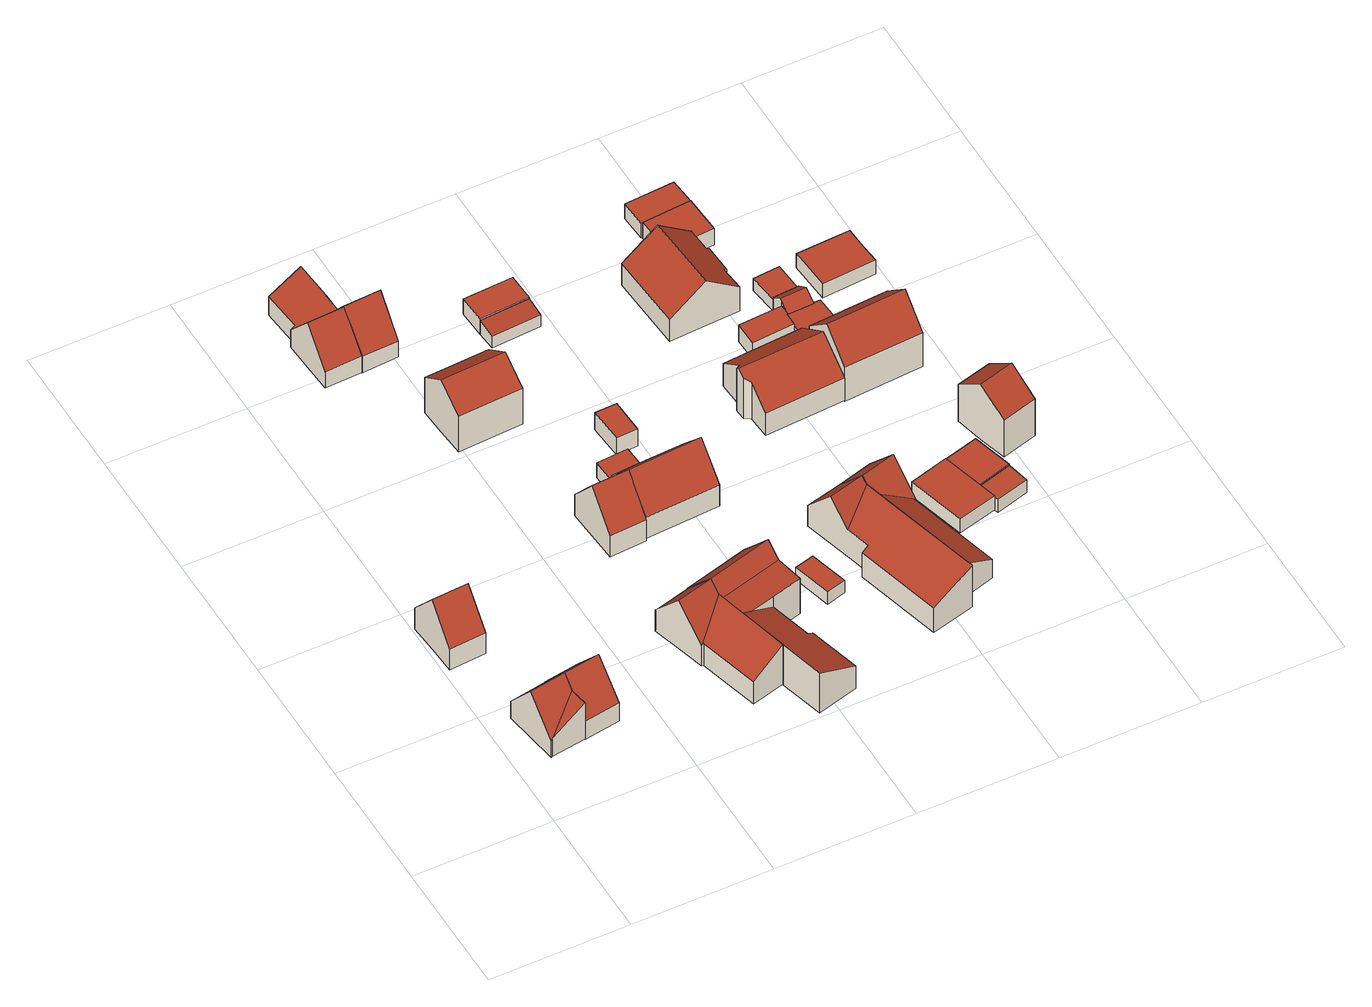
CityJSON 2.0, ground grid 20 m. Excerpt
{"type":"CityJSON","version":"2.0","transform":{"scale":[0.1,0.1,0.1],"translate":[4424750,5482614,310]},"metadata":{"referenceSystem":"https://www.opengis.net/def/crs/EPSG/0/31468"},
"CityObjects":{
"building1":{"type":"Building","attributes":{"StandLK":"2013-10-25","Gemeindeschluessel":"09563000","HoeheGrund":"310.670","HoeheDach":"318.920","NiedrigsteTraufeDesGebaeudes":"313.732","Methode":"2000","function":"1001","roofType":"3100","measuredHeight":8.25},"address":[{"country":"Germany","thoroughfareName":"Zoppoter Straße 47"}],"geometry":[{"type":"Solid","lod":"2","boundaries":[[[[0,1,2,3,4]],[[5,6,7,8]],[[9,4,3,5,8,10]],[[11,12,13,14,7,6,2,1]],[[2,6,5,3]],[[11,15,16,12]],[[11,1,0,15]],[[17,16,15,0,4,9]],[[17,9,10,8,7,14,13,12,16]]]],"semantics":{"surfaces":[{"type":"RoofSurface","Flaeche":"23.851","Dachneigung":"38.769","Dachorientierung":"171.254","Z_MAX":"8.250","Z_MAX_ASL":"318.920","Z_MIN":"3.062","Z_MIN_ASL":"313.732"},{"type":"WallSurface"},{"type":"RoofSurface","Flaeche":"35.006","Dachneigung":"38.769","Dachorientierung":"351.254","Z_MAX":"8.250","Z_MAX_ASL":"318.920","Z_MIN":"3.062","Z_MIN_ASL":"313.732"},{"type":"RoofSurface","Flaeche":"8.295","Dachneigung":"57.386","Dachorientierung":"261.442","Z_MAX":"6.398","Z_MAX_ASL":"317.068","Z_MIN":"3.062","Z_MIN_ASL":"313.732"},{"type":"GroundSurface"}],"values":[[0,1,1,1,2,1,3,1,4]]}}]},
"building2":{"type":"Building","attributes":{"StandLK":"2013-10-25","Gemeindeschluessel":"09563000","HoeheGrund":"310.390","HoeheDach":"319.308","NiedrigsteTraufeDesGebaeudes":"314.067","Methode":"1000","function":"1001","roofType":"3100","measuredHeight":8.92},"address":[{"country":"Germany","thoroughfareName":"Zoppoter Straße 34"}],"geometry":[{"type":"Solid","lod":"2","boundaries":[[[[18,19,20,21]],[[22,23,24,19,18,25]],[[25,26,27,22]],[[27,26,21,20,28,29]],[[25,18,21,26]],[[20,19,24,28]],[[29,28,24,23,22,27]]]],"semantics":{"surfaces":[{"type":"RoofSurface","Flaeche":"35.022","Dachneigung":"38.405","Dachorientierung":"356.396","Z_MAX":"8.918","Z_MAX_ASL":"319.308","Z_MIN":"3.677","Z_MIN_ASL":"314.067"},{"type":"WallSurface"},{"type":"RoofSurface","Flaeche":"35.058","Dachneigung":"38.405","Dachorientierung":"176.396","Z_MAX":"8.918","Z_MAX_ASL":"319.308","Z_MIN":"3.683","Z_MIN_ASL":"314.073"},{"type":"GroundSurface"}],"values":[[0,1,1,1,2,1,3]]}}]},
"building3":{"type":"Building","attributes":{"StandLK":"2013-10-25","Gemeindeschluessel":"09563000","HoeheGrund":"310.600","HoeheDach":"318.880","NiedrigsteTraufeDesGebaeudes":"313.800","Methode":"2000","function":"1001","roofType":"3100","measuredHeight":8.28},"address":[{"country":"Germany","thoroughfareName":"Zoppoter Straße 45"}],"geometry":[{"type":"Solid","lod":"2","boundaries":[[[[30,31,2,32,33,34]],[[35,36,37,38,39,40]],[[40,31,30,35]],[[32,38,37,33]],[[39,38,32,2]],[[40,39,2,31]],[[34,33,37,36,35,30]]]],"semantics":{"surfaces":[{"type":"WallSurface"},{"type":"RoofSurface","Flaeche":"34.449","Dachneigung":"39.365","Dachorientierung":"351.237","Z_MAX":"8.280","Z_MAX_ASL":"318.880","Z_MIN":"3.200","Z_MIN_ASL":"313.800"},{"type":"RoofSurface","Flaeche":"34.483","Dachneigung":"39.365","Dachorientierung":"171.237","Z_MAX":"8.280","Z_MAX_ASL":"318.880","Z_MIN":"3.201","Z_MIN_ASL":"313.801"},{"type":"GroundSurface"}],"values":[[0,0,0,0,1,2,3]]}}]},
"building4":{"type":"Building","attributes":{"StandLK":"2013-10-25","Gemeindeschluessel":"09563000","HoeheGrund":"310.360","HoeheDach":"319.020","NiedrigsteTraufeDesGebaeudes":"314.119","Methode":"2000","function":"1001","roofType":"2100","measuredHeight":8.66},"address":[{"country":"Germany","thoroughfareName":"Zoppoter Straße 43"}],"geometry":[{"type":"Solid","lod":"2","boundaries":[[[[41,42,43,44]],[[45,46,47,48]],[[49,42,41,50,45,48]],[[51,52,53,54,55,56]],[[49,48,57,58]],[[47,46,52,51,56,59]],[[43,42,49,58]],[[50,41,44,60,61,62,53,52,46,45]],[[63,57,48,47,59,56,55,64]],[[58,57,63,64,55,54,53,62,61,60,44,43]]]],"semantics":{"surfaces":[{"type":"WallSurface"},{"type":"RoofSurface","Flaeche":"23.297","Dachneigung":"40.461","Dachorientierung":"165.634","Z_MAX":"8.660","Z_MAX_ASL":"319.020","Z_MIN":"3.763","Z_MIN_ASL":"314.123"},{"type":"RoofSurface","Flaeche":"61.821","Dachneigung":"58.889","Dachorientierung":"255.732","Z_MAX":"6.998","Z_MAX_ASL":"317.358","Z_MIN":"3.763","Z_MIN_ASL":"314.123"},{"type":"RoofSurface","Flaeche":"35.116","Dachneigung":"40.461","Dachorientierung":"345.634","Z_MAX":"8.660","Z_MAX_ASL":"319.020","Z_MIN":"3.759","Z_MIN_ASL":"314.119"},{"type":"GroundSurface"}],"values":[[0,1,2,0,0,3,0,0,0,4]]}}]},
"building5":{"type":"Building","attributes":{"StandLK":"2013-10-25","Gemeindeschluessel":"09563000","HoeheGrund":"312.850","HoeheDach":"320.940","NiedrigsteTraufeDesGebaeudes":"315.812","Methode":"2000","function":"1001","roofType":"3100","measuredHeight":8.09},"address":[{"country":"Germany","thoroughfareName":"Zoppoter Straße 32"}],"geometry":[{"type":"Solid","lod":"2","boundaries":[[[[65,66,67,68]],[[69,70,71,72]],[[73,74,75,76,77,70,69,78]],[[78,69,72,79]],[[80,79,72,71,81,82]],[[77,66,65,83,71,70]],[[83,65,68,84]],[[83,84,81,71]],[[78,79,80,73]],[[66,77,76,67]],[[82,81,84,68,67,76,75,74,73,80]]]],"semantics":{"surfaces":[{"type":"WallSurface"},{"type":"RoofSurface","Flaeche":"23.303","Dachneigung":"38.950","Dachorientierung":"357.171","Z_MAX":"8.090","Z_MAX_ASL":"320.940","Z_MIN":"3.021","Z_MIN_ASL":"315.871"},{"type":"RoofSurface","Flaeche":"34.638","Dachneigung":"38.950","Dachorientierung":"177.171","Z_MAX":"8.090","Z_MAX_ASL":"320.940","Z_MIN":"2.962","Z_MIN_ASL":"315.812"},{"type":"RoofSurface","Flaeche":"40.459","Dachneigung":"57.707","Dachorientierung":"266.535","Z_MAX":"6.275","Z_MAX_ASL":"319.125","Z_MIN":"3.021","Z_MIN_ASL":"315.871"},{"type":"GroundSurface"}],"values":[[0,1,0,2,0,3,0,0,0,0,4]]}}]},
"building6":{"type":"Building","attributes":{"StandLK":"2013-10-25","Gemeindeschluessel":"09563000","HoeheGrund":"312.770","HoeheDach":"321.012","NiedrigsteTraufeDesGebaeudes":"315.641","Methode":"1000","function":"1001","roofType":"3100","measuredHeight":8.24},"address":[{"country":"Germany","thoroughfareName":"Zoppoter Straße 30"}],"geometry":[{"type":"Solid","lod":"2","boundaries":[[[[85,86,87,88]],[[89,90,91,85,88,92]],[[93,90,89,94]],[[93,95,91,90]],[[95,86,85,91]],[[94,96,87,86,95,93]],[[92,88,87,96,94,89]]]],"semantics":{"surfaces":[{"type":"WallSurface"},{"type":"RoofSurface","Flaeche":"35.796","Dachneigung":"38.051","Dachorientierung":"176.742","Z_MAX":"8.242","Z_MAX_ASL":"321.012","Z_MIN":"2.871","Z_MIN_ASL":"315.641"},{"type":"RoofSurface","Flaeche":"35.904","Dachneigung":"38.051","Dachorientierung":"356.742","Z_MAX":"8.242","Z_MAX_ASL":"321.012","Z_MIN":"2.877","Z_MIN_ASL":"315.647"},{"type":"GroundSurface"}],"values":[[0,0,0,1,2,0,3]]}}]},
"building7":{"type":"Building","attributes":{"StandLK":"2013-10-25","Gemeindeschluessel":"09563000","HoeheGrund":"310.190","HoeheDach":"319.110","NiedrigsteTraufeDesGebaeudes":"314.044","Methode":"2000","function":"1001","roofType":"2100","measuredHeight":8.92},"address":[{"country":"Germany","thoroughfareName":"Zoppoter Straße 41"}],"geometry":[{"type":"Solid","lod":"2","boundaries":[[[[97,98,99]],[[100,101,102,103]],[[100,104,105,106,99,98,107,101]],[[106,105,108,109]],[[98,97,110,111,112,113]],[[114,115,116,117,118,119,120]],[[110,121,122,123,124,125,118,117,116,111]],[[107,98,113]],[[105,104,126,108]],[[104,100,103,126]],[[120,119,127,128]],[[111,116,115,112]],[[110,97,129,121]],[[99,106,109,129,97]],[[119,118,125,127]],[[130,131,132,102,101,107,113,112,115,114,120,128,133]],[[102,132,131,130,133,128,127,125,124,123,122,121,129,109,108,126,103]]]],"semantics":{"surfaces":[{"type":"WallSurface"},{"type":"RoofSurface","Flaeche":"89.710","Dachneigung":"62.877","Dachorientierung":"75.548","Z_MAX":"7.144","Z_MAX_ASL":"317.334","Z_MIN":"3.991","Z_MIN_ASL":"314.181"},{"type":"RoofSurface","Flaeche":"37.384","Dachneigung":"84.069","Dachorientierung":"165.269","Z_MAX":"6.690","Z_MAX_ASL":"316.880","Z_MIN":"6.290","Z_MIN_ASL":"316.480"},{"type":"RoofSurface","Flaeche":"63.939","Dachneigung":"40.349","Dachorientierung":"345.269","Z_MAX":"8.920","Z_MAX_ASL":"319.110","Z_MIN":"3.854","Z_MIN_ASL":"314.044"},{"type":"RoofSurface","Flaeche":"28.258","Dachneigung":"40.349","Dachorientierung":"165.269","Z_MAX":"8.920","Z_MAX_ASL":"319.110","Z_MIN":"6.690","Z_MIN_ASL":"316.880"},{"type":"GroundSurface"}],"values":[[0,0,1,0,2,3,0,0,0,0,0,4,0,0,0,0,5]]}}]},
"building8":{"type":"Building","attributes":{"StandLK":"2013-10-25","Gemeindeschluessel":"09563000","HoeheGrund":"310.590","HoeheDach":"319.557","NiedrigsteTraufeDesGebaeudes":"314.289","Methode":"1000","function":"1001","roofType":"3100","measuredHeight":8.97},"address":[{"country":"Germany","thoroughfareName":"Zoppoter Straße 28"}],"geometry":[{"type":"Solid","lod":"2","boundaries":[[[[134,135,136,137]],[[135,138,139,140,136]],[[141,137,136,140,142,143]],[[144,145,146,138,135,134]],[[139,138,146,147]],[[134,137,141,144]],[[140,139,147,142]],[[143,142,147,146,145,144,141]]]],"semantics":{"surfaces":[{"type":"RoofSurface","Flaeche":"35.225","Dachneigung":"38.384","Dachorientierung":"176.947","Z_MAX":"8.967","Z_MAX_ASL":"319.557","Z_MIN":"3.715","Z_MIN_ASL":"314.305"},{"type":"RoofSurface","Flaeche":"35.224","Dachneigung":"38.383","Dachorientierung":"356.947","Z_MAX":"8.967","Z_MAX_ASL":"319.557","Z_MIN":"3.699","Z_MIN_ASL":"314.289"},{"type":"WallSurface"},{"type":"GroundSurface"}],"values":[[0,1,2,2,2,2,2,3]]}}]},
"building9":{"type":"Building","attributes":{"StandLK":"2013-10-25","Gemeindeschluessel":"09563000","HoeheGrund":"312.390","HoeheDach":"321.694","NiedrigsteTraufeDesGebaeudes":"318.715","Methode":"1000","function":"1001","roofType":"3100","measuredHeight":9.3},"address":[{"country":"Germany","thoroughfareName":"Zoppoter Straße 28a"}],"geometry":[{"type":"Solid","lod":"2","boundaries":[[[[148,149,150,151]],[[152,153,154,155]],[[156,151,150,152,155,157]],[[149,153,152,150]],[[148,151,156,158]],[[158,159,154,153,149,148]],[[157,155,154,159,158,156]]]],"semantics":{"surfaces":[{"type":"RoofSurface","Flaeche":"45.566","Dachneigung":"52.950","Dachorientierung":"176.892","Z_MAX":"9.304","Z_MAX_ASL":"321.694","Z_MIN":"6.325","Z_MIN_ASL":"318.715"},{"type":"WallSurface"},{"type":"RoofSurface","Flaeche":"45.590","Dachneigung":"52.950","Dachorientierung":"356.892","Z_MAX":"9.304","Z_MAX_ASL":"321.694","Z_MIN":"6.325","Z_MIN_ASL":"318.715"},{"type":"GroundSurface"}],"values":[[0,1,1,2,1,1,3]]}}]},
"building10":{"type":"Building","attributes":{"StandLK":"2013-10-25","Gemeindeschluessel":"09563000","HoeheGrund":"311.560","HoeheDach":"314.204","NiedrigsteTraufeDesGebaeudes":"314.204","Methode":"1000","function":"1610","roofType":"1000","measuredHeight":2.64},"address":[{"country":"Germany","thoroughfareName":"Fürth"}],"geometry":[{"type":"Solid","lod":"2","boundaries":[[[[160,161,162,163]],[[161,164,165,162]],[[164,166,167,165]],[[168,160,163,169]],[[161,160,168,166,164]],[[166,168,169,167]],[[169,163,162,165,167]]]],"semantics":{"surfaces":[{"type":"WallSurface"},{"type":"RoofSurface","Flaeche":"14.769","Dachneigung":"90.000","Dachorientierung":"-1.000","Z_MAX":"2.644","Z_MAX_ASL":"314.204","Z_MIN":"2.644","Z_MIN_ASL":"314.204"},{"type":"GroundSurface"}],"values":[[0,0,0,0,1,0,2]]}}]},
"building11":{"type":"Building","attributes":{"StandLK":"2013-10-25","Gemeindeschluessel":"09563000","HoeheGrund":"310.970","HoeheDach":"319.452","NiedrigsteTraufeDesGebaeudes":"314.840","Methode":"1000","function":"1001","roofType":"3100","measuredHeight":8.48},"address":[{"country":"Germany","thoroughfareName":"Zoppoter Straße 26"}],"geometry":[{"type":"Solid","lod":"2","boundaries":[[[[170,171,172,173]],[[174,175,172,171,176,177]],[[176,171,170,178,179]],[[178,170,173,180]],[[177,176,179,181]],[[177,181,182,174]],[[182,181,179,178,180,183]],[[183,180,173,172,175,174,182]]]],"semantics":{"surfaces":[{"type":"WallSurface"},{"type":"RoofSurface","Flaeche":"65.535","Dachneigung":"42.103","Dachorientierung":"356.802","Z_MAX":"8.482","Z_MAX_ASL":"319.452","Z_MIN":"3.870","Z_MIN_ASL":"314.840"},{"type":"RoofSurface","Flaeche":"65.684","Dachneigung":"42.103","Dachorientierung":"176.802","Z_MAX":"8.482","Z_MAX_ASL":"319.452","Z_MIN":"3.871","Z_MIN_ASL":"314.841"},{"type":"GroundSurface"}],"values":[[0,0,1,0,2,0,0,3]]}}]},
"building12":{"type":"Building","attributes":{"StandLK":"2013-10-25","Gemeindeschluessel":"09563000","HoeheGrund":"311.990","HoeheDach":"314.990","NiedrigsteTraufeDesGebaeudes":"314.990","Methode":"3220","function":"1002","roofType":"1000","measuredHeight":3},"address":[{"country":"Germany","thoroughfareName":"Zoppoter Straße 26"}],"geometry":[{"type":"Solid","lod":"2","boundaries":[[[[184,185,186,187]],[[187,186,188,189]],[[189,188,190,191]],[[191,190,185,184]],[[191,184,187,189]],[[185,190,188,186]]]],"semantics":{"surfaces":[{"type":"WallSurface"},{"type":"RoofSurface","Flaeche":"15.481","Dachneigung":"90.000","Dachorientierung":"-1.000","Z_MAX":"3.000","Z_MAX_ASL":"314.990","Z_MIN":"3.000","Z_MIN_ASL":"314.990"},{"type":"GroundSurface"}],"values":[[0,0,0,0,1,2]]}}]},
"building13":{"type":"Building","attributes":{"StandLK":"2013-10-25","Gemeindeschluessel":"09563000","HoeheGrund":"310.970","HoeheDach":"313.246","NiedrigsteTraufeDesGebaeudes":"313.246","Methode":"1000","function":"1002","roofType":"1000","measuredHeight":2.28},"address":[{"country":"Germany","thoroughfareName":"Zoppoter Straße 39"}],"geometry":[{"type":"Solid","lod":"2","boundaries":[[[[192,193,194,195]],[[193,196,197,194]],[[196,198,199,197]],[[198,192,195,199]],[[198,196,193,192]],[[197,199,195,194]]]],"semantics":{"surfaces":[{"type":"WallSurface"},{"type":"RoofSurface","Flaeche":"16.957","Dachneigung":"90.000","Dachorientierung":"-1.000","Z_MAX":"2.276","Z_MAX_ASL":"313.246","Z_MIN":"2.276","Z_MIN_ASL":"313.246"},{"type":"GroundSurface"}],"values":[[0,0,0,0,1,2]]}}]},
"building14":{"type":"Building","attributes":{"StandLK":"2013-10-25","Gemeindeschluessel":"09563000","HoeheGrund":"312.660","HoeheDach":"315.207","NiedrigsteTraufeDesGebaeudes":"314.778","Methode":"1000","function":"1610","roofType":"1000","measuredHeight":2.55},"address":[{"country":"Germany","thoroughfareName":"Fürth"}],"geometry":[{"type":"Solid","lod":"2","boundaries":[[[[200,201,202,203]],[[201,204,205,202]],[[206,200,203,207]],[[204,206,207,205]],[[201,200,206,204]],[[203,202,205,207]]]],"semantics":{"surfaces":[{"type":"WallSurface"},{"type":"RoofSurface","Flaeche":"19.724","Dachneigung":"81.181","Dachorientierung":"176.921","Z_MAX":"2.547","Z_MAX_ASL":"315.207","Z_MIN":"2.118","Z_MIN_ASL":"314.778"},{"type":"GroundSurface"}],"values":[[0,0,0,0,1,2]]}}]},
"building15":{"type":"Building","attributes":{"StandLK":"2013-10-25","Gemeindeschluessel":"09563000","HoeheGrund":"312.670","HoeheDach":"315.387","NiedrigsteTraufeDesGebaeudes":"315.387","Methode":"1000","function":"1002","roofType":"1000","measuredHeight":2.72},"address":[{"country":"Germany","thoroughfareName":"Zoppoter Straße 26"}],"geometry":[{"type":"Solid","lod":"2","boundaries":[[[[208,209,207,203]],[[208,210,211,209]],[[211,210,212,213]],[[210,208,203,212]],[[209,211,213,207]],[[212,203,207,213]]]],"semantics":{"surfaces":[{"type":"WallSurface"},{"type":"RoofSurface","Flaeche":"28.551","Dachneigung":"90.000","Dachorientierung":"-1.000","Z_MAX":"2.717","Z_MAX_ASL":"315.387","Z_MIN":"2.717","Z_MIN_ASL":"315.387"},{"type":"GroundSurface"}],"values":[[0,1,0,0,0,2]]}}]},
"building16":{"type":"Building","attributes":{"StandLK":"2013-10-25","Gemeindeschluessel":"09563000","HoeheGrund":"310.670","HoeheDach":"319.120","NiedrigsteTraufeDesGebaeudes":"314.331","Methode":"2000","function":"1001","roofType":"2100","measuredHeight":8.45},"address":[{"country":"Germany","thoroughfareName":"Zoppoter Straße 39"}],"geometry":[{"type":"Solid","lod":"2","boundaries":[[[[214,215,216,217]],[[218,219,220,221]],[[215,222,223,216]],[[224,225,226,227,214,217,228,229,219,218]],[[226,225,230,231]],[[224,218,221,232]],[[227,226,231,233]],[[227,233,234,235,236,222,215,214]],[[219,229,237,220]],[[238,239,237,229,228,217,216,223,240,241]],[[225,224,232,230]],[[223,222,236,240]],[[221,220,237,239,238,241,240,236,235,234,233,231,230,232]]]],"semantics":{"surfaces":[{"type":"RoofSurface","Flaeche":"15.687","Dachneigung":"40.593","Dachorientierung":"165.326","Z_MAX":"8.450","Z_MAX_ASL":"319.120","Z_MIN":"4.876","Z_MIN_ASL":"315.546"},{"type":"WallSurface"},{"type":"RoofSurface","Flaeche":"33.003","Dachneigung":"40.593","Dachorientierung":"345.326","Z_MAX":"8.450","Z_MAX_ASL":"319.120","Z_MIN":"3.661","Z_MIN_ASL":"314.331"},{"type":"RoofSurface","Flaeche":"120.489","Dachneigung":"63.586","Dachorientierung":"254.957","Z_MAX":"7.489","Z_MAX_ASL":"318.159","Z_MIN":"4.320","Z_MIN_ASL":"314.990"},{"type":"GroundSurface"}],"values":[[0,1,2,3,1,1,1,1,1,1,1,1,4]]}}]},
"building17":{"type":"Building","attributes":{"StandLK":"2013-10-25","Gemeindeschluessel":"09563000","HoeheGrund":"311.070","HoeheDach":"319.080","NiedrigsteTraufeDesGebaeudes":"314.273","Methode":"2000","function":"1001","roofType":"2100","measuredHeight":8.01},"address":[{"country":"Germany","thoroughfareName":"Zoppoter Straße 37"}],"geometry":[{"type":"Solid","lod":"2","boundaries":[[[[242,243,244,245,246,247,248]],[[246,249,250,247]],[[251,252,253,254,249,246]],[[244,255,256,245]],[[249,254,222,250]],[[222,254,253,257]],[[244,243,258,255]],[[258,243,242,248,259,260]],[[246,245,256,251]],[[261,259,248,247,250,222,257,262]],[[260,259,261,262,257,253,252,251,256,255,258]]]],"semantics":{"surfaces":[{"type":"RoofSurface","Flaeche":"87.727","Dachneigung":"61.149","Dachorientierung":"74.983","Z_MAX":"6.104","Z_MAX_ASL":"317.174","Z_MIN":"3.203","Z_MIN_ASL":"314.273"},{"type":"RoofSurface","Flaeche":"23.312","Dachneigung":"40.719","Dachorientierung":"165.118","Z_MAX":"8.010","Z_MAX_ASL":"319.080","Z_MIN":"3.203","Z_MIN_ASL":"314.273"},{"type":"WallSurface"},{"type":"RoofSurface","Flaeche":"33.248","Dachneigung":"40.719","Dachorientierung":"345.118","Z_MAX":"8.010","Z_MAX_ASL":"319.080","Z_MIN":"3.218","Z_MIN_ASL":"314.288"},{"type":"GroundSurface"}],"values":[[0,1,2,2,3,2,2,2,2,2,4]]}}]},
"building18":{"type":"Building","attributes":{"StandLK":"2013-10-25","Gemeindeschluessel":"09563000","HoeheGrund":"311.740","HoeheDach":"319.647","NiedrigsteTraufeDesGebaeudes":"315.662","Methode":"1000","function":"1001","roofType":"3100","measuredHeight":7.91},"address":[{"country":"Germany","thoroughfareName":"Zoppoter Straße 20"}],"geometry":[{"type":"Solid","lod":"2","boundaries":[[[[263,264,265,266]],[[267,268,269,270]],[[271,272,273,274]],[[275,276,268,267,277,278,279]],[[264,271,274,265]],[[271,264,263,275,279,272]],[[268,276,280,269]],[[273,272,279,278,281,282]],[[266,283,280,276,275,263]],[[278,277,284,281]],[[277,267,270,284]],[[274,273,282,281,284,270,269,280,283,266,265]]]],"semantics":{"surfaces":[{"type":"WallSurface"},{"type":"RoofSurface","Flaeche":"74.510","Dachneigung":"51.612","Dachorientierung":"356.507","Z_MAX":"7.907","Z_MAX_ASL":"319.647","Z_MIN":"3.922","Z_MIN_ASL":"315.662"},{"type":"RoofSurface","Flaeche":"75.106","Dachneigung":"51.613","Dachorientierung":"176.507","Z_MAX":"7.907","Z_MAX_ASL":"319.647","Z_MIN":"3.923","Z_MIN_ASL":"315.663"},{"type":"GroundSurface"}],"values":[[0,0,0,1,0,2,0,0,0,0,0,3]]}}]},
"building19":{"type":"Building","attributes":{"StandLK":"2013-10-25","Gemeindeschluessel":"09563000","HoeheGrund":"311.210","HoeheDach":"313.743","NiedrigsteTraufeDesGebaeudes":"313.743","Methode":"1000","function":"1002","roofType":"1000","measuredHeight":2.53},"address":[{"country":"Germany","thoroughfareName":"Zoppoter Straße 37"}],"geometry":[{"type":"Solid","lod":"2","boundaries":[[[[285,286,287,288,289]],[[286,285,290,291]],[[288,287,292,293]],[[285,289,294,290]],[[287,286,291,292]],[[289,288,293,294]],[[292,291,290,294,293]]]],"semantics":{"surfaces":[{"type":"RoofSurface","Flaeche":"50.598","Dachneigung":"90.000","Dachorientierung":"-1.000","Z_MAX":"2.533","Z_MAX_ASL":"313.743","Z_MIN":"2.533","Z_MIN_ASL":"313.743"},{"type":"WallSurface"},{"type":"GroundSurface"}],"values":[[0,1,1,1,1,1,2]]}}]},
"building20":{"type":"Building","attributes":{"StandLK":"2013-10-25","Gemeindeschluessel":"09563000","HoeheGrund":"311.960","HoeheDach":"319.906","NiedrigsteTraufeDesGebaeudes":"315.874","Methode":"1000","function":"1001","roofType":"3100","measuredHeight":7.95},"address":[{"country":"Germany","thoroughfareName":"Zoppoter Straße 20a"}],"geometry":[{"type":"Solid","lod":"2","boundaries":[[[[295,296,297,298]],[[299,300,301,302,303,304]],[[296,305,306,297]],[[307,306,305,308,309,310]],[[309,304,303,310]],[[300,311,312,301]],[[313,295,298,314]],[[308,299,304,309]],[[305,296,295,313,315,316,311,300,299,308]],[[316,315,317,318]],[[311,316,318,312]],[[315,313,314,317]],[[306,307,310,303,302,301,312,318,317,314,298,297]]]],"semantics":{"surfaces":[{"type":"WallSurface"},{"type":"RoofSurface","Flaeche":"74.929","Dachneigung":"52.628","Dachorientierung":"266.693","Z_MAX":"7.946","Z_MAX_ASL":"319.906","Z_MIN":"3.916","Z_MIN_ASL":"315.876"},{"type":"RoofSurface","Flaeche":"70.618","Dachneigung":"52.628","Dachorientierung":"86.693","Z_MAX":"7.946","Z_MAX_ASL":"319.906","Z_MIN":"3.914","Z_MIN_ASL":"315.874"},{"type":"GroundSurface"}],"values":[[0,0,0,0,0,0,0,1,2,0,0,0,3]]}}]},
"building21":{"type":"Building","attributes":{"StandLK":"2013-10-25","Gemeindeschluessel":"09563000","HoeheGrund":"311.900","HoeheDach":"314.789","NiedrigsteTraufeDesGebaeudes":"314.789","Methode":"1000","function":"1002","roofType":"1000","measuredHeight":2.89},"address":[{"country":"Germany","thoroughfareName":"Zoppoter Straße 20"}],"geometry":[{"type":"Solid","lod":"2","boundaries":[[[[319,320,321,322,323,324]],[[320,319,325,326]],[[323,322,327,328]],[[322,321,329,327]],[[319,324,330,325]],[[321,320,326,329]],[[324,323,328,330]],[[327,329,326,325,330,328]]]],"semantics":{"surfaces":[{"type":"RoofSurface","Flaeche":"21.417","Dachneigung":"90.000","Dachorientierung":"-1.000","Z_MAX":"2.889","Z_MAX_ASL":"314.789","Z_MIN":"2.889","Z_MIN_ASL":"314.789"},{"type":"WallSurface"},{"type":"GroundSurface"}],"values":[[0,1,1,1,1,1,1,2]]}}]},
"building22":{"type":"Building","attributes":{"StandLK":"2013-10-25","Gemeindeschluessel":"09563000","HoeheGrund":"311.100","HoeheDach":"313.376","NiedrigsteTraufeDesGebaeudes":"313.376","Methode":"1000","function":"1610","roofType":"1000","measuredHeight":2.28},"address":[{"country":"Germany","thoroughfareName":"Fürth"}],"geometry":[{"type":"Solid","lod":"2","boundaries":[[[[331,332,333,334]],[[335,331,334,336]],[[332,337,338,333]],[[337,339,340,338]],[[339,335,336,340]],[[332,331,335,339,337]],[[336,334,333,338,340]]]],"semantics":{"surfaces":[{"type":"WallSurface"},{"type":"RoofSurface","Flaeche":"16.233","Dachneigung":"90.000","Dachorientierung":"-1.000","Z_MAX":"2.276","Z_MAX_ASL":"313.376","Z_MIN":"2.276","Z_MIN_ASL":"313.376"},{"type":"GroundSurface"}],"values":[[0,0,0,0,0,1,2]]}}]},
"building23":{"type":"Building","attributes":{"StandLK":"2013-10-25","Gemeindeschluessel":"09563000","HoeheGrund":"311.180","HoeheDach":"313.601","NiedrigsteTraufeDesGebaeudes":"313.601","Methode":"1000","function":"1002","roofType":"1000","measuredHeight":2.42},"address":[{"country":"Germany","thoroughfareName":"Zoppoter Straße 35"}],"geometry":[{"type":"Solid","lod":"2","boundaries":[[[[341,342,291,343]],[[342,344,292,291]],[[344,345,346,292]],[[345,341,343,346]],[[341,345,344,342]],[[346,343,291,292]]]],"semantics":{"surfaces":[{"type":"WallSurface"},{"type":"RoofSurface","Flaeche":"30.831","Dachneigung":"90.000","Dachorientierung":"-1.000","Z_MAX":"2.421","Z_MAX_ASL":"313.601","Z_MIN":"2.421","Z_MIN_ASL":"313.601"},{"type":"GroundSurface"}],"values":[[0,0,0,0,1,2]]}}]},
"building24":{"type":"Building","attributes":{"StandLK":"2013-10-25","Gemeindeschluessel":"09563000","HoeheGrund":"312.190","HoeheDach":"315.065","NiedrigsteTraufeDesGebaeudes":"315.065","Methode":"1000","function":"1002","roofType":"1000","measuredHeight":2.88},"address":[{"country":"Germany","thoroughfareName":"Zoppoter Straße 20a"}],"geometry":[{"type":"Solid","lod":"2","boundaries":[[[[347,348,349,350]],[[351,352,353,354]],[[355,347,350,356]],[[352,355,356,353]],[[357,351,354,358]],[[348,357,358,349]],[[347,355,352,351,357,348]],[[354,353,356,350,349,358]]]],"semantics":{"surfaces":[{"type":"WallSurface"},{"type":"RoofSurface","Flaeche":"37.927","Dachneigung":"90.000","Dachorientierung":"-1.000","Z_MAX":"2.875","Z_MAX_ASL":"315.065","Z_MIN":"2.875","Z_MIN_ASL":"315.065"},{"type":"GroundSurface"}],"values":[[0,0,0,0,0,0,1,2]]}}]},
"building25":{"type":"Building","attributes":{"StandLK":"2013-10-25","Gemeindeschluessel":"09563000","HoeheGrund":"311.820","HoeheDach":"314.580","NiedrigsteTraufeDesGebaeudes":"314.580","Methode":"2000","function":"1610","roofType":"1000","measuredHeight":2.76},"address":[{"country":"Germany","thoroughfareName":"Fürth"}],"geometry":[{"type":"Solid","lod":"2","boundaries":[[[[359,360,361,362]],[[363,364,365,366]],[[366,365,367,368]],[[369,370,371,372]],[[359,362,373,369,372,374,363,366,368]],[[374,375,364,363]],[[373,376,370,369]],[[368,367,360,359]],[[372,371,375,374]],[[362,361,376,373]],[[364,375,371,370,376,361,360,367,365]]]],"semantics":{"surfaces":[{"type":"WallSurface"},{"type":"RoofSurface","Flaeche":"27.498","Dachneigung":"90.000","Dachorientierung":"-1.000","Z_MAX":"2.760","Z_MAX_ASL":"314.580","Z_MIN":"2.760","Z_MIN_ASL":"314.580"},{"type":"GroundSurface"}],"values":[[0,0,0,0,1,0,0,0,0,0,2]]}}]},
"building26":{"type":"Building","attributes":{"StandLK":"2013-10-25","Gemeindeschluessel":"09563000","HoeheGrund":"312.430","HoeheDach":"315.028","NiedrigsteTraufeDesGebaeudes":"315.028","Methode":"1000","function":"1002","roofType":"1000","measuredHeight":2.6},"address":[{"country":"Germany","thoroughfareName":"Zoppoter Straße 22"}],"geometry":[{"type":"Solid","lod":"2","boundaries":[[[[377,378,379,380,381]],[[378,377,382,383]],[[377,381,384,382]],[[380,379,385,386]],[[381,380,386,384]],[[379,378,383,385]],[[385,383,382,384,386]]]],"semantics":{"surfaces":[{"type":"RoofSurface","Flaeche":"27.869","Dachneigung":"90.000","Dachorientierung":"-1.000","Z_MAX":"2.598","Z_MAX_ASL":"315.028","Z_MIN":"2.598","Z_MIN_ASL":"315.028"},{"type":"WallSurface"},{"type":"GroundSurface"}],"values":[[0,1,1,1,1,1,2]]}}]},
"building27":{"type":"Building","attributes":{"StandLK":"2013-10-25","Gemeindeschluessel":"09563000","HoeheGrund":"311.920","HoeheDach":"315.886","NiedrigsteTraufeDesGebaeudes":"314.011","Methode":"2000","function":"1002","roofType":"1000","measuredHeight":3.97},"address":[{"country":"Germany","thoroughfareName":"Zoppoter Straße 18"}],"geometry":[{"type":"Solid","lod":"2","boundaries":[[[[387,388,389,390,391]],[[392,393,394,395]],[[389,388,392,395]],[[395,394,396,397]],[[390,389,395,397,398]],[[359,399,327,329]],[[359,400,366,387,391,399]],[[394,393,401,396]],[[327,399,391,390,398,402]],[[366,400,403,404]],[[400,359,329,403]],[[404,405,406,401,393,392,388,387,366]],[[327,402,398,397,396,401,406,405,404,403,329]]]],"semantics":{"surfaces":[{"type":"RoofSurface","Flaeche":"8.617","Dachneigung":"51.495","Dachorientierung":"356.537","Z_MAX":"3.966","Z_MAX_ASL":"315.886","Z_MIN":"2.526","Z_MIN_ASL":"314.446"},{"type":"RoofSurface","Flaeche":"16.623","Dachneigung":"90.000","Dachorientierung":"-1.000","Z_MAX":"2.091","Z_MAX_ASL":"314.011","Z_MIN":"2.091","Z_MIN_ASL":"314.011"},{"type":"WallSurface"},{"type":"RoofSurface","Flaeche":"8.129","Dachneigung":"51.495","Dachorientierung":"176.535","Z_MAX":"3.966","Z_MAX_ASL":"315.886","Z_MIN":"2.563","Z_MIN_ASL":"314.483"},{"type":"GroundSurface"}],"values":[[0,1,2,2,2,2,3,2,2,2,2,2,4]]}}]},
"building28":{"type":"Building","attributes":{"StandLK":"2013-10-25","Gemeindeschluessel":"09563000","HoeheGrund":"311.520","HoeheDach":"321.741","NiedrigsteTraufeDesGebaeudes":"317.540","Methode":"1000","function":"1001","roofType":"3100","measuredHeight":10.22},"address":[{"country":"Germany","thoroughfareName":"Zoppoter Straße 18"}],"geometry":[{"type":"Solid","lod":"2","boundaries":[[[[407,408,409,410,411,412]],[[413,414,415,416]],[[413,417,418,414]],[[415,414,418,412,411,419]],[[417,408,407,412,418]],[[416,420,409,408,417,413]],[[419,411,410,409,420,416,415]]]],"semantics":{"surfaces":[{"type":"WallSurface"},{"type":"RoofSurface","Flaeche":"66.635","Dachneigung":"44.842","Dachorientierung":"176.449","Z_MAX":"10.221","Z_MAX_ASL":"321.741","Z_MIN":"6.020","Z_MIN_ASL":"317.540"},{"type":"RoofSurface","Flaeche":"66.625","Dachneigung":"44.843","Dachorientierung":"356.449","Z_MAX":"10.221","Z_MAX_ASL":"321.741","Z_MIN":"6.041","Z_MIN_ASL":"317.561"},{"type":"GroundSurface"}],"values":[[0,0,1,0,2,0,3]]}}]},
"building29":{"type":"Building","attributes":{"StandLK":"2013-10-25","Gemeindeschluessel":"09563000","HoeheGrund":"311.240","HoeheDach":"321.035","NiedrigsteTraufeDesGebaeudes":"317.726","Methode":"1000","function":"1001","roofType":"3100","measuredHeight":9.79},"address":[{"country":"Germany","thoroughfareName":"Zoppoter Straße 35"}],"geometry":[{"type":"Solid","lod":"2","boundaries":[[[[421,422,423,424,425,426]],[[427,424,423,428]],[[426,429,430,421]],[[430,429,431,427,428,432]],[[426,425,431,429]],[[425,424,427,431]],[[432,428,423,422,421,430]]]],"semantics":{"surfaces":[{"type":"WallSurface"},{"type":"RoofSurface","Flaeche":"28.249","Dachneigung":"51.756","Dachorientierung":"164.915","Z_MAX":"9.795","Z_MAX_ASL":"321.035","Z_MIN":"6.495","Z_MIN_ASL":"317.735"},{"type":"RoofSurface","Flaeche":"28.234","Dachneigung":"51.756","Dachorientierung":"344.915","Z_MAX":"9.795","Z_MAX_ASL":"321.035","Z_MIN":"6.486","Z_MIN_ASL":"317.726"},{"type":"GroundSurface"}],"values":[[0,0,0,0,1,2,3]]}}]},
"building30":{"type":"Building","attributes":{"StandLK":"2013-10-25","Gemeindeschluessel":"09563000","HoeheGrund":"311.870","HoeheDach":"314.444","NiedrigsteTraufeDesGebaeudes":"314.444","Methode":"1000","function":"1002","roofType":"1000","measuredHeight":2.57},"address":[{"country":"Germany","thoroughfareName":"Zoppoter Straße 18"}],"geometry":[{"type":"Solid","lod":"2","boundaries":[[[[433,434,435,436]],[[437,438,439,440]],[[441,437,440,442]],[[434,441,442,435]],[[438,433,436,439]],[[437,441,434,433,438]],[[435,442,440,439,436]]]],"semantics":{"surfaces":[{"type":"WallSurface"},{"type":"RoofSurface","Flaeche":"46.655","Dachneigung":"90.000","Dachorientierung":"-1.000","Z_MAX":"2.574","Z_MAX_ASL":"314.444","Z_MIN":"2.574","Z_MIN_ASL":"314.444"},{"type":"GroundSurface"}],"values":[[0,0,0,0,0,1,2]]}}]}
},
"vertices":[
[47,93,37],[94,128,71],[92,143,89],[40,135,89],[46,93,37],[34,176,37],[86,184,37],[86,184,7],[34,176,7],[46,93,7],[40,135,7],[98,101,71],[98,101,7],[94,128,7],[92,143,7],[48,94,38],[48,94,7],[47,93,7],
[58,331,93],[55,373,41],[3,369,41],[6,328,93],[60,290,4],[58,331,4],[55,373,4],[60,290,41],[8,286,41],[8,286,4],[3,369,4],[6,328,4],
[98,101,6],[98,101,38],[86,184,38],[86,184,6],[92,143,6],[150,109,6],[144,151,6],[138,192,6],[138,192,38],[144,151,89],[150,109,38],
[359,71,74],[311,58,43],[311,58,4],[359,71,4],[330,185,74],[327,198,90],[274,185,90],[285,145,41],[288,145,43],[337,157,74],[264,225,41],[317,239,41],[317,239,4],[264,225,4],[263,225,4],[263,225,41],[285,145,4],[288,145,4],[266,215,54],[337,157,4],[330,185,4],[327,198,4],[274,185,4],[266,215,4],
[87,905,62],[133,907,91],[133,907,29],[87,905,29],[139,806,109],[138,820,91],[85,844,59],[87,803,109],[142,764,29],[139,806,29],[138,820,29],[137,848,29],[137,848,91],[142,764,58],[89,762,58],[89,762,29],[85,844,29],[87,803,29],[92,845,63],[92,845,29],
[137,848,56],[189,851,56],[189,851,28],[137,848,28],[142,764,28],[142,764,57],[139,806,110],[139,806,28],[194,767,56],[194,767,28],[192,809,110],[192,809,28],
[391,156,65],[357,147,65],[391,156,47],[376,7,73],[359,71,73],[359,71,2],[376,7,2],[435,23,42],[415,98,42],[407,96,47],[341,143,73],[415,98,2],[407,96,2],[435,168,65],[425,205,69],[331,180,69],[341,143,65],[322,217,69],[327,198,91],[420,223,91],[415,241,69],[409,265,40],[316,240,40],[317,239,42],[435,168,2],[425,205,2],[420,223,2],[415,241,2],[409,265,2],[435,23,2],[316,240,2],[317,239,2],[391,156,2],[327,198,2],[331,180,2],[341,143,2],[322,217,2],
[325,364,43],[323,406,96],[270,403,96],[273,361,43],[321,447,43],[320,447,43],[268,444,43],[273,361,6],[268,444,6],[270,403,6],[325,364,6],[323,406,6],[321,447,6],[320,447,6],
[277,597,87],[274,637,117],[182,632,117],[185,592,87],[180,671,87],[272,676,87],[272,676,24],[180,671,24],[185,592,24],[182,632,24],[277,597,24],[274,637,24],
[365,450,42],[321,447,42],[321,447,16],[365,450,16],[320,447,42],[320,447,16],[318,480,42],[318,480,16],[363,483,42],[363,483,16],
[365,450,48],[426,453,48],[426,453,10],[365,450,10],[431,370,10],[428,412,10],[428,412,95],[431,370,48],[321,447,48],[323,406,95],[321,447,10],[325,364,48],[325,364,10],[323,406,10],
[356,499,50],[356,499,20],[386,500,20],[386,500,50],[384,551,20],[384,551,50],[353,550,20],[353,550,50],
[469,159,32],[454,215,32],[454,215,10],[469,159,10],[482,222,32],[482,222,10],[497,167,32],[497,167,10],
[373,758,52],[374,730,48],[374,730,27],[373,758,27],[304,726,48],[304,726,27],[302,754,52],[302,754,27],
[373,758,54],[302,754,54],[371,798,54],[300,794,54],[371,798,27],[300,794,27],
[576,257,82],[574,265,91],[523,251,91],[531,222,55],[563,57,50],[530,183,50],[530,183,7],[563,57,7],[563,304,43],[512,291,44],[625,73,81],[625,74,82],[621,88,82],[584,225,82],[534,211,55],[540,186,55],[625,74,7],[621,88,7],[625,73,7],[584,225,7],[576,257,7],[574,265,7],[563,304,7],[540,186,7],[531,222,7],[534,211,7],[512,291,7],[523,251,7],
[585,224,72],[621,88,72],[669,102,44],[633,237,44],[635,238,43],[578,249,72],[584,225,72],[625,278,91],[574,264,91],[635,238,11],[625,278,11],[614,318,11],[614,318,43],[669,102,11],[633,237,11],[563,304,11],[621,88,11],[584,225,11],[585,224,11],[578,249,11],[574,264,11],
[649,450,57],[535,443,57],[535,443,17],[649,450,17],[529,543,57],[643,550,57],[643,550,17],[529,543,17],[533,476,83],[525,482,88],[525,482,17],[533,476,17],[646,500,96],[644,533,71],[531,505,87],[524,498,92],[524,493,96],[644,533,17],[524,498,17],[524,493,17],[646,500,17],[531,505,17],
[726,202,37],[719,228,37],[703,287,37],[647,271,37],[670,187,37],[726,202,12],[719,228,12],[703,287,12],[647,271,12],[670,187,12],
[608,680,59],[603,680,63],[603,680,20],[608,680,20],[551,754,99],[561,754,91],[561,754,20],[551,754,20],[499,751,20],[499,751,59],[606,643,63],[606,643,20],[558,641,20],[558,641,99],[505,638,59],[505,638,20],[599,756,62],[599,756,20],[606,722,59],[606,722,20],[601,721,62],[599,754,62],[601,721,20],[599,754,20],
[642,568,48],[642,588,48],[644,588,48],[643,603,48],[581,599,48],[582,564,48],[642,568,19],[642,588,19],[643,603,19],[581,599,19],[644,588,19],[582,564,19],
[775,210,34],[728,197,34],[728,197,11],[775,210,11],[768,242,34],[768,242,11],[726,202,34],[726,202,11],[719,228,34],[719,228,11],
[768,242,36],[719,228,36],[768,242,12],[703,287,36],[752,300,36],[752,300,12],
[599,756,51],[561,754,51],[561,754,22],[599,756,22],[628,812,51],[631,756,51],[631,756,22],[628,812,22],[599,754,51],[599,754,22],[558,807,51],[558,807,22],
[644,588,46],[644,588,18],[642,588,18],[642,588,46],[691,591,46],[691,591,18],[681,591,18],[681,591,46],[681,589,18],[681,589,46],[643,550,46],[643,550,18],[644,533,18],[644,533,46],[642,568,46],[694,536,46],[694,536,18],[642,568,18],
[558,807,50],[628,812,50],[625,850,50],[554,846,50],[556,807,50],[558,807,24],[628,812,24],[556,807,24],[625,850,24],[554,846,24],
[680,607,59],[679,625,45],[643,623,45],[642,623,44],[643,605,59],[679,625,40],[676,670,40],[638,667,40],[643,623,40],[638,667,19],[643,623,19],[642,623,19],[643,603,57],[681,589,45],[676,670,19],[643,605,19],[681,589,19],[681,591,19],[680,607,19],[679,625,19],
[694,536,76],[757,540,76],[757,540,15],[694,536,15],[644,533,15],[644,533,76],[762,457,75],[649,450,76],[649,450,15],[762,457,15],[760,498,117],[647,491,117],[647,491,15],[760,498,15],
[830,290,12],[819,330,12],[809,370,12],[809,370,77],[819,330,110],[830,290,77],[758,357,77],[758,357,12],[779,276,77],[779,276,12],[768,316,110],[768,316,12],
[703,676,44],[780,680,44],[780,680,19],[703,676,19],[784,620,44],[707,615,44],[707,615,19],[784,620,19],[782,646,44],[782,646,19]
]}
